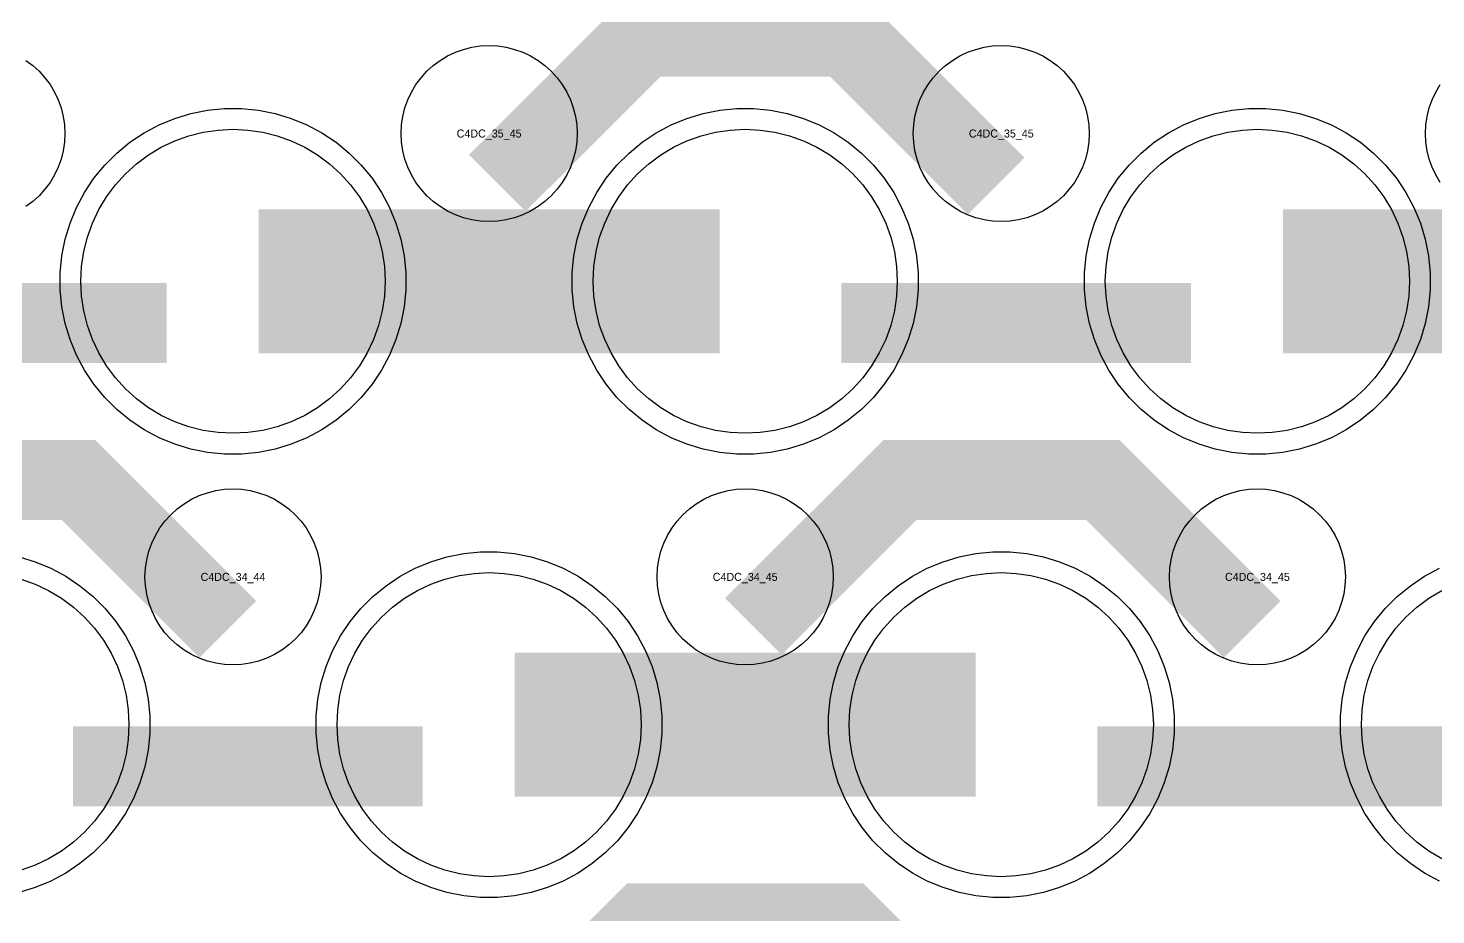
# Model space of a CAD drawing. Extents: x -11880 to 11880, y -14992 to 14992.
# Drawn here: x 2256 to 2695.8, y -10187.8 to -9910.7 of the extents above; entities that cross this region are included whole.
import ezdxf
from ezdxf.enums import TextEntityAlignment as Align

# ---------------------------------------------------------------- set-up
doc = ezdxf.new("R2010")
doc.units = 0
doc.header["$MEASUREMENT"] = 0
for name, color, linetype in [('GDS_775_DT_237', 138, 'CONTINUOUS'), ('RDL1_FS', 34, 'CONTINUOUS'), ('RDL_BS', 160, 'CONTINUOUS')]:
    doc.layers.add(name, color=color, linetype=linetype)

msp = doc.modelspace()

# ---------------------------------------------------------------- linework, layer by layer
at = {"layer": 'RDL1_FS'}
for points in [[(2320, -10037.329), (2315.343, -10037.1), (2310.732, -10036.416), (2306.209, -10035.284), (2301.819, -10033.712), (2297.605, -10031.72), (2293.605, -10029.322), (2289.86, -10026.544), (2286.406, -10023.414), (2283.276, -10019.96), (2280.498, -10016.215), (2278.1, -10012.215), (2276.108, -10008.001), (2274.536, -10003.611), (2273.404, -9999.088), (2272.72, -9994.477), (2272.491, -9989.82), (2272.72, -9985.163), (2273.404, -9980.552), (2274.536, -9976.029), (2276.108, -9971.639), (2278.1, -9967.425), (2280.498, -9963.425), (2283.276, -9959.68), (2286.406, -9956.226), (2289.86, -9953.096), (2293.605, -9950.318), (2297.605, -9947.92), (2301.819, -9945.928), (2306.209, -9944.356), (2310.732, -9943.224), (2315.343, -9942.54), (2320, -9942.311), (2324.657, -9942.54), (2329.268, -9943.224), (2333.791, -9944.356), (2338.181, -9945.928), (2342.395, -9947.92), (2346.395, -9950.318), (2350.14, -9953.096), (2353.594, -9956.226), (2356.724, -9959.68), (2359.502, -9963.425), (2361.9, -9967.425), (2363.892, -9971.639), (2365.464, -9976.029), (2366.596, -9980.552), (2367.28, -9985.163), (2367.509, -9989.82), (2367.28, -9994.477), (2366.596, -9999.088), (2365.464, -10003.611), (2363.892, -10008.001), (2361.9, -10012.215), (2359.502, -10016.215), (2356.724, -10019.96), (2353.594, -10023.414), (2350.14, -10026.544), (2346.395, -10029.322), (2342.395, -10031.72), (2338.181, -10033.712), (2333.791, -10035.284), (2329.268, -10036.416), (2324.657, -10037.1)], [(2480, -10037.329), (2475.343, -10037.1), (2470.732, -10036.416), (2466.209, -10035.284), (2461.819, -10033.712), (2457.605, -10031.72), (2453.605, -10029.322), (2449.86, -10026.544), (2446.406, -10023.414), (2443.276, -10019.96), (2440.498, -10016.215), (2438.1, -10012.215), (2436.108, -10008.001), (2434.536, -10003.611), (2433.404, -9999.088), (2432.72, -9994.477), (2432.491, -9989.82), (2432.72, -9985.163), (2433.404, -9980.552), (2434.536, -9976.029), (2436.108, -9971.639), (2438.1, -9967.425), (2440.498, -9963.425), (2443.276, -9959.68), (2446.406, -9956.226), (2449.86, -9953.096), (2453.605, -9950.318), (2457.605, -9947.92), (2461.819, -9945.928), (2466.209, -9944.356), (2470.732, -9943.224), (2475.343, -9942.54), (2480, -9942.311), (2484.657, -9942.54), (2489.268, -9943.224), (2493.791, -9944.356), (2498.181, -9945.928), (2502.395, -9947.92), (2506.395, -9950.318), (2510.14, -9953.096), (2513.594, -9956.226), (2516.724, -9959.68), (2519.502, -9963.425), (2521.9, -9967.425), (2523.892, -9971.639), (2525.464, -9976.029), (2526.596, -9980.552), (2527.28, -9985.163), (2527.509, -9989.82), (2527.28, -9994.477), (2526.596, -9999.088), (2525.464, -10003.611), (2523.892, -10008.001), (2521.9, -10012.215), (2519.502, -10016.215), (2516.724, -10019.96), (2513.594, -10023.414), (2510.14, -10026.544), (2506.395, -10029.322), (2502.395, -10031.72), (2498.181, -10033.712), (2493.791, -10035.284), (2489.268, -10036.416), (2484.657, -10037.1)], [(2640, -10037.329), (2635.343, -10037.1), (2630.732, -10036.416), (2626.209, -10035.284), (2621.819, -10033.712), (2617.605, -10031.72), (2613.605, -10029.322), (2609.86, -10026.544), (2606.406, -10023.414), (2603.276, -10019.96), (2600.498, -10016.215), (2598.1, -10012.215), (2596.108, -10008.001), (2594.536, -10003.611), (2593.404, -9999.088), (2592.72, -9994.477), (2592.491, -9989.82), (2592.72, -9985.163), (2593.404, -9980.552), (2594.536, -9976.029), (2596.108, -9971.639), (2598.1, -9967.425), (2600.498, -9963.425), (2603.276, -9959.68), (2606.406, -9956.226), (2609.86, -9953.096), (2613.605, -9950.318), (2617.605, -9947.92), (2621.819, -9945.928), (2626.209, -9944.356), (2630.732, -9943.224), (2635.343, -9942.54), (2640, -9942.311), (2644.657, -9942.54), (2649.268, -9943.224), (2653.791, -9944.356), (2658.181, -9945.928), (2662.395, -9947.92), (2666.395, -9950.318), (2670.14, -9953.096), (2673.594, -9956.226), (2676.724, -9959.68), (2679.502, -9963.425), (2681.9, -9967.425), (2683.892, -9971.639), (2685.464, -9976.029), (2686.596, -9980.552), (2687.28, -9985.163), (2687.509, -9989.82), (2687.28, -9994.477), (2686.596, -9999.088), (2685.464, -10003.611), (2683.892, -10008.001), (2681.9, -10012.215), (2679.502, -10016.215), (2676.724, -10019.96), (2673.594, -10023.414), (2670.14, -10026.544), (2666.395, -10029.322), (2662.395, -10031.72), (2658.181, -10033.712), (2653.791, -10035.284), (2649.268, -10036.416), (2644.657, -10037.1)]]:
    msp.add_lwpolyline(points, close=True, dxfattribs=at)
for points in [[(2328.002, -9989.82, 45, 45, 0), (2400.002, -9989.82, 45, 45, 0)], [(2400.002, -9989.82, 45, 45, 0), (2472.002, -9989.82, 45, 45, 0)], [(2648.002, -9989.82, 45, 45, 0), (2720.002, -9989.82, 45, 45, 0)]]:
    msp.add_lwpolyline(points, format="xyseb", dxfattribs=at)
at = {"layer": 'RDL1_FS', "color": 241, "true_color": 0xf7abae}
for points in [[(2253.791, -10082.921), (2258.181, -10084.493), (2262.395, -10086.485), (2266.395, -10088.883), (2270.14, -10091.661), (2273.594, -10094.791), (2276.724, -10098.245), (2279.502, -10101.99), (2281.9, -10105.99), (2283.892, -10110.204), (2285.464, -10114.594), (2286.596, -10119.117), (2287.28, -10123.728), (2287.509, -10128.385), (2287.28, -10133.042), (2286.596, -10137.653), (2285.464, -10142.176), (2283.892, -10146.566), (2281.9, -10150.78), (2279.502, -10154.78), (2276.724, -10158.525), (2273.594, -10161.979), (2270.14, -10165.109), (2266.395, -10167.887), (2262.395, -10170.285), (2258.181, -10172.277), (2253.791, -10173.849)], [(2697.605, -10170.285), (2693.605, -10167.887), (2689.86, -10165.109), (2686.406, -10161.979), (2683.276, -10158.525), (2680.498, -10154.78), (2678.1, -10150.78), (2676.108, -10146.566), (2674.536, -10142.176), (2673.404, -10137.653), (2672.72, -10133.042), (2672.491, -10128.385), (2672.72, -10123.728), (2673.404, -10119.117), (2674.536, -10114.594), (2676.108, -10110.204), (2678.1, -10105.99), (2680.498, -10101.99), (2683.276, -10098.245), (2686.406, -10094.791), (2689.86, -10091.661), (2693.605, -10088.883), (2697.605, -10086.485)]]:
    msp.add_lwpolyline(points, dxfattribs=at)
for points in [[(2400, -10175.894), (2395.343, -10175.665), (2390.732, -10174.981), (2386.209, -10173.849), (2381.819, -10172.277), (2377.605, -10170.285), (2373.605, -10167.887), (2369.86, -10165.109), (2366.406, -10161.979), (2363.276, -10158.525), (2360.498, -10154.78), (2358.1, -10150.78), (2356.108, -10146.566), (2354.536, -10142.176), (2353.404, -10137.653), (2352.72, -10133.042), (2352.491, -10128.385), (2352.72, -10123.728), (2353.404, -10119.117), (2354.536, -10114.594), (2356.108, -10110.204), (2358.1, -10105.99), (2360.498, -10101.99), (2363.276, -10098.245), (2366.406, -10094.791), (2369.86, -10091.661), (2373.605, -10088.883), (2377.605, -10086.485), (2381.819, -10084.493), (2386.209, -10082.921), (2390.732, -10081.789), (2395.343, -10081.105), (2400, -10080.876), (2404.657, -10081.105), (2409.268, -10081.789), (2413.791, -10082.921), (2418.181, -10084.493), (2422.395, -10086.485), (2426.395, -10088.883), (2430.14, -10091.661), (2433.594, -10094.791), (2436.724, -10098.245), (2439.502, -10101.99), (2441.9, -10105.99), (2443.892, -10110.204), (2445.464, -10114.594), (2446.596, -10119.117), (2447.28, -10123.728), (2447.509, -10128.385), (2447.28, -10133.042), (2446.596, -10137.653), (2445.464, -10142.176), (2443.892, -10146.566), (2441.9, -10150.78), (2439.502, -10154.78), (2436.724, -10158.525), (2433.594, -10161.979), (2430.14, -10165.109), (2426.395, -10167.887), (2422.395, -10170.285), (2418.181, -10172.277), (2413.791, -10173.849), (2409.268, -10174.981), (2404.657, -10175.665)], [(2560, -10175.894), (2555.343, -10175.665), (2550.732, -10174.981), (2546.209, -10173.849), (2541.819, -10172.277), (2537.605, -10170.285), (2533.605, -10167.887), (2529.86, -10165.109), (2526.406, -10161.979), (2523.276, -10158.525), (2520.498, -10154.78), (2518.1, -10150.78), (2516.108, -10146.566), (2514.536, -10142.176), (2513.404, -10137.653), (2512.72, -10133.042), (2512.491, -10128.385), (2512.72, -10123.728), (2513.404, -10119.117), (2514.536, -10114.594), (2516.108, -10110.204), (2518.1, -10105.99), (2520.498, -10101.99), (2523.276, -10098.245), (2526.406, -10094.791), (2529.86, -10091.661), (2533.605, -10088.883), (2537.605, -10086.485), (2541.819, -10084.493), (2546.209, -10082.921), (2550.732, -10081.789), (2555.343, -10081.105), (2560, -10080.876), (2564.657, -10081.105), (2569.268, -10081.789), (2573.791, -10082.921), (2578.181, -10084.493), (2582.395, -10086.485), (2586.395, -10088.883), (2590.14, -10091.661), (2593.594, -10094.791), (2596.724, -10098.245), (2599.502, -10101.99), (2601.9, -10105.99), (2603.892, -10110.204), (2605.464, -10114.594), (2606.596, -10119.117), (2607.28, -10123.728), (2607.509, -10128.385), (2607.28, -10133.042), (2606.596, -10137.653), (2605.464, -10142.176), (2603.892, -10146.566), (2601.9, -10150.78), (2599.502, -10154.78), (2596.724, -10158.525), (2593.594, -10161.979), (2590.14, -10165.109), (2586.395, -10167.887), (2582.395, -10170.285), (2578.181, -10172.277), (2573.791, -10173.849), (2569.268, -10174.981), (2564.657, -10175.665)]]:
    msp.add_lwpolyline(points, close=True, dxfattribs=at)
for points in [[(2408.002, -10128.385, 45, 45, 0), (2480.002, -10128.385, 45, 45, 0)], [(2480.002, -10128.385, 45, 45, 0), (2552.002, -10128.385, 45, 45, 0)]]:
    msp.add_lwpolyline(points, format="xyseb", dxfattribs=at)
at = {"layer": 'RDL_BS'}
for points in [[(2402.562, -9959.134, 25, 25, 0), (2448.377, -9913.319, 25, 25, 0), (2481.93, -9913.319, 25, 25, 0)], [(2558.401, -9960.033, 25, 25, 0), (2511.687, -9913.319, 25, 25, 0), (2481.929, -9913.319, 25, 25, 0)], [(2190.016, -10002.833, 25, 25, 0), (2299.281, -10002.833, 25, 25, 0)], [(2510.016, -10002.833, 25, 25, 0), (2619.281, -10002.833, 25, 25, 0)], [(2318.401, -10098.598, 25, 25, 0), (2271.687, -10051.884, 25, 25, 0), (2241.929, -10051.884, 25, 25, 0)], [(2482.562, -10097.699, 25, 25, 0), (2528.377, -10051.884, 25, 25, 0), (2561.93, -10051.884, 25, 25, 0)], [(2638.401, -10098.598, 25, 25, 0), (2591.687, -10051.884, 25, 25, 0), (2561.929, -10051.884, 25, 25, 0)], [(2402.562, -10236.264, 25, 25, 0), (2448.377, -10190.449, 25, 25, 0), (2481.93, -10190.449, 25, 25, 0)], [(2558.401, -10237.163, 25, 25, 0), (2511.687, -10190.449, 25, 25, 0), (2481.929, -10190.449, 25, 25, 0)]]:
    msp.add_lwpolyline(points, format="xyseb", dxfattribs=at)
for points in [[(2400, -9971.126), (2397.307, -9970.994), (2394.635, -9970.598), (2392.016, -9969.941), (2389.481, -9969.034), (2387.044, -9967.882), (2384.72, -9966.489), (2382.557, -9964.886), (2380.558, -9963.074), (2378.746, -9961.075), (2377.143, -9958.912), (2375.75, -9956.588), (2374.598, -9954.151), (2373.691, -9951.616), (2373.034, -9948.997), (2372.638, -9946.325), (2372.506, -9943.632), (2372.638, -9940.939), (2373.034, -9938.267), (2373.691, -9935.648), (2374.598, -9933.113), (2375.75, -9930.676), (2377.143, -9928.352), (2378.746, -9926.189), (2380.558, -9924.19), (2382.557, -9922.378), (2384.72, -9920.775), (2387.044, -9919.382), (2389.481, -9918.23), (2392.016, -9917.323), (2394.635, -9916.666), (2397.307, -9916.27), (2400, -9916.138), (2402.693, -9916.27), (2405.365, -9916.666), (2407.984, -9917.323), (2410.519, -9918.23), (2412.956, -9919.382), (2415.28, -9920.775), (2417.443, -9922.378), (2419.442, -9924.19), (2421.254, -9926.189), (2422.857, -9928.352), (2424.25, -9930.676), (2425.402, -9933.113), (2426.309, -9935.648), (2426.966, -9938.267), (2427.362, -9940.939), (2427.494, -9943.632), (2427.362, -9946.325), (2426.966, -9948.997), (2426.309, -9951.616), (2425.402, -9954.151), (2424.25, -9956.588), (2422.857, -9958.912), (2421.254, -9961.075), (2419.442, -9963.074), (2417.443, -9964.886), (2415.28, -9966.489), (2412.956, -9967.882), (2410.519, -9969.034), (2407.984, -9969.941), (2405.365, -9970.598), (2402.693, -9970.994)], [(2560, -9971.126), (2557.307, -9970.994), (2554.635, -9970.598), (2552.016, -9969.941), (2549.481, -9969.034), (2547.044, -9967.882), (2544.72, -9966.489), (2542.557, -9964.886), (2540.558, -9963.074), (2538.746, -9961.075), (2537.143, -9958.912), (2535.75, -9956.588), (2534.598, -9954.151), (2533.691, -9951.616), (2533.034, -9948.997), (2532.638, -9946.325), (2532.506, -9943.632), (2532.638, -9940.939), (2533.034, -9938.267), (2533.691, -9935.648), (2534.598, -9933.113), (2535.75, -9930.676), (2537.143, -9928.352), (2538.746, -9926.189), (2540.558, -9924.19), (2542.557, -9922.378), (2544.72, -9920.775), (2547.044, -9919.382), (2549.481, -9918.23), (2552.016, -9917.323), (2554.635, -9916.666), (2557.307, -9916.27), (2560, -9916.138), (2562.693, -9916.27), (2565.365, -9916.666), (2567.984, -9917.323), (2570.519, -9918.23), (2572.956, -9919.382), (2575.28, -9920.775), (2577.443, -9922.378), (2579.442, -9924.19), (2581.254, -9926.189), (2582.857, -9928.352), (2584.25, -9930.676), (2585.402, -9933.113), (2586.309, -9935.648), (2586.966, -9938.267), (2587.362, -9940.939), (2587.494, -9943.632), (2587.362, -9946.325), (2586.966, -9948.997), (2586.309, -9951.616), (2585.402, -9954.151), (2584.25, -9956.588), (2582.857, -9958.912), (2581.254, -9961.075), (2579.442, -9963.074), (2577.443, -9964.886), (2575.28, -9966.489), (2572.956, -9967.882), (2570.519, -9969.034), (2567.984, -9969.941), (2565.365, -9970.598), (2562.693, -9970.994)], [(2317.356, -10043.82), (2312.062, -10043.303), (2306.835, -10042.257), (2301.795, -10040.726), (2296.885, -10038.695), (2292.223, -10036.203), (2287.809, -10033.256), (2283.708, -10029.894), (2279.926, -10026.112), (2276.564, -10022.011), (2273.617, -10017.597), (2271.125, -10012.935), (2269.094, -10008.025), (2267.563, -10002.985), (2266.517, -9997.758), (2266, -9992.464), (2266, -9987.176), (2266.517, -9981.882), (2267.563, -9976.655), (2269.094, -9971.615), (2271.125, -9966.705), (2273.617, -9962.043), (2276.564, -9957.629), (2279.926, -9953.528), (2283.708, -9949.746), (2287.809, -9946.384), (2292.223, -9943.437), (2296.885, -9940.945), (2301.795, -9938.914), (2306.835, -9937.383), (2312.062, -9936.337), (2317.356, -9935.82), (2322.644, -9935.82), (2327.938, -9936.337), (2333.165, -9937.383), (2338.205, -9938.914), (2343.115, -9940.945), (2347.777, -9943.437), (2352.191, -9946.384), (2356.292, -9949.746), (2360.074, -9953.528), (2363.436, -9957.629), (2366.383, -9962.043), (2368.875, -9966.705), (2370.906, -9971.615), (2372.437, -9976.655), (2373.483, -9981.882), (2374, -9987.176), (2374, -9992.464), (2373.483, -9997.758), (2372.437, -10002.985), (2370.906, -10008.025), (2368.875, -10012.935), (2366.383, -10017.597), (2363.436, -10022.011), (2360.074, -10026.112), (2356.292, -10029.894), (2352.191, -10033.256), (2347.777, -10036.203), (2343.115, -10038.695), (2338.205, -10040.726), (2333.165, -10042.257), (2327.938, -10043.303), (2322.644, -10043.82)], [(2477.356, -10043.82), (2472.062, -10043.303), (2466.835, -10042.257), (2461.795, -10040.726), (2456.885, -10038.695), (2452.223, -10036.203), (2447.809, -10033.256), (2443.708, -10029.894), (2439.926, -10026.112), (2436.564, -10022.011), (2433.617, -10017.597), (2431.125, -10012.935), (2429.094, -10008.025), (2427.563, -10002.985), (2426.517, -9997.758), (2426, -9992.464), (2426, -9987.176), (2426.517, -9981.882), (2427.563, -9976.655), (2429.094, -9971.615), (2431.125, -9966.705), (2433.617, -9962.043), (2436.564, -9957.629), (2439.926, -9953.528), (2443.708, -9949.746), (2447.809, -9946.384), (2452.223, -9943.437), (2456.885, -9940.945), (2461.795, -9938.914), (2466.835, -9937.383), (2472.062, -9936.337), (2477.356, -9935.82), (2482.644, -9935.82), (2487.938, -9936.337), (2493.165, -9937.383), (2498.205, -9938.914), (2503.115, -9940.945), (2507.777, -9943.437), (2512.191, -9946.384), (2516.292, -9949.746), (2520.074, -9953.528), (2523.436, -9957.629), (2526.383, -9962.043), (2528.875, -9966.705), (2530.906, -9971.615), (2532.437, -9976.655), (2533.483, -9981.882), (2534, -9987.176), (2534, -9992.464), (2533.483, -9997.758), (2532.437, -10002.985), (2530.906, -10008.025), (2528.875, -10012.935), (2526.383, -10017.597), (2523.436, -10022.011), (2520.074, -10026.112), (2516.292, -10029.894), (2512.191, -10033.256), (2507.777, -10036.203), (2503.115, -10038.695), (2498.205, -10040.726), (2493.165, -10042.257), (2487.938, -10043.303), (2482.644, -10043.82)], [(2637.356, -10043.82), (2632.062, -10043.303), (2626.835, -10042.257), (2621.795, -10040.726), (2616.885, -10038.695), (2612.223, -10036.203), (2607.809, -10033.256), (2603.708, -10029.894), (2599.926, -10026.112), (2596.564, -10022.011), (2593.617, -10017.597), (2591.125, -10012.935), (2589.094, -10008.025), (2587.563, -10002.985), (2586.517, -9997.758), (2586, -9992.464), (2586, -9987.176), (2586.517, -9981.882), (2587.563, -9976.655), (2589.094, -9971.615), (2591.125, -9966.705), (2593.617, -9962.043), (2596.564, -9957.629), (2599.926, -9953.528), (2603.708, -9949.746), (2607.809, -9946.384), (2612.223, -9943.437), (2616.885, -9940.945), (2621.795, -9938.914), (2626.835, -9937.383), (2632.062, -9936.337), (2637.356, -9935.82), (2642.644, -9935.82), (2647.938, -9936.337), (2653.165, -9937.383), (2658.205, -9938.914), (2663.115, -9940.945), (2667.777, -9943.437), (2672.191, -9946.384), (2676.292, -9949.746), (2680.074, -9953.528), (2683.436, -9957.629), (2686.383, -9962.043), (2688.875, -9966.705), (2690.906, -9971.615), (2692.437, -9976.655), (2693.483, -9981.882), (2694, -9987.176), (2694, -9992.464), (2693.483, -9997.758), (2692.437, -10002.985), (2690.906, -10008.025), (2688.875, -10012.935), (2686.383, -10017.597), (2683.436, -10022.011), (2680.074, -10026.112), (2676.292, -10029.894), (2672.191, -10033.256), (2667.777, -10036.203), (2663.115, -10038.695), (2658.205, -10040.726), (2653.165, -10042.257), (2647.938, -10043.303), (2642.644, -10043.82)], [(2320, -10109.691), (2317.307, -10109.559), (2314.635, -10109.163), (2312.016, -10108.506), (2309.481, -10107.599), (2307.044, -10106.447), (2304.72, -10105.054), (2302.557, -10103.451), (2300.558, -10101.639), (2298.746, -10099.64), (2297.143, -10097.477), (2295.75, -10095.153), (2294.598, -10092.716), (2293.691, -10090.181), (2293.034, -10087.562), (2292.638, -10084.89), (2292.506, -10082.197), (2292.638, -10079.504), (2293.034, -10076.832), (2293.691, -10074.213), (2294.598, -10071.678), (2295.75, -10069.241), (2297.143, -10066.917), (2298.746, -10064.754), (2300.558, -10062.755), (2302.557, -10060.943), (2304.72, -10059.34), (2307.044, -10057.947), (2309.481, -10056.795), (2312.016, -10055.888), (2314.635, -10055.231), (2317.307, -10054.835), (2320, -10054.703), (2322.693, -10054.835), (2325.365, -10055.231), (2327.984, -10055.888), (2330.519, -10056.795), (2332.956, -10057.947), (2335.28, -10059.34), (2337.443, -10060.943), (2339.442, -10062.755), (2341.254, -10064.754), (2342.857, -10066.917), (2344.25, -10069.241), (2345.402, -10071.678), (2346.309, -10074.213), (2346.966, -10076.832), (2347.362, -10079.504), (2347.494, -10082.197), (2347.362, -10084.89), (2346.966, -10087.562), (2346.309, -10090.181), (2345.402, -10092.716), (2344.25, -10095.153), (2342.857, -10097.477), (2341.254, -10099.64), (2339.442, -10101.639), (2337.443, -10103.451), (2335.28, -10105.054), (2332.956, -10106.447), (2330.519, -10107.599), (2327.984, -10108.506), (2325.365, -10109.163), (2322.693, -10109.559)], [(2480, -10109.691), (2477.307, -10109.559), (2474.635, -10109.163), (2472.016, -10108.506), (2469.481, -10107.599), (2467.044, -10106.447), (2464.72, -10105.054), (2462.557, -10103.451), (2460.558, -10101.639), (2458.746, -10099.64), (2457.143, -10097.477), (2455.75, -10095.153), (2454.598, -10092.716), (2453.691, -10090.181), (2453.034, -10087.562), (2452.638, -10084.89), (2452.506, -10082.197), (2452.638, -10079.504), (2453.034, -10076.832), (2453.691, -10074.213), (2454.598, -10071.678), (2455.75, -10069.241), (2457.143, -10066.917), (2458.746, -10064.754), (2460.558, -10062.755), (2462.557, -10060.943), (2464.72, -10059.34), (2467.044, -10057.947), (2469.481, -10056.795), (2472.016, -10055.888), (2474.635, -10055.231), (2477.307, -10054.835), (2480, -10054.703), (2482.693, -10054.835), (2485.365, -10055.231), (2487.984, -10055.888), (2490.519, -10056.795), (2492.956, -10057.947), (2495.28, -10059.34), (2497.443, -10060.943), (2499.442, -10062.755), (2501.254, -10064.754), (2502.857, -10066.917), (2504.25, -10069.241), (2505.402, -10071.678), (2506.309, -10074.213), (2506.966, -10076.832), (2507.362, -10079.504), (2507.494, -10082.197), (2507.362, -10084.89), (2506.966, -10087.562), (2506.309, -10090.181), (2505.402, -10092.716), (2504.25, -10095.153), (2502.857, -10097.477), (2501.254, -10099.64), (2499.442, -10101.639), (2497.443, -10103.451), (2495.28, -10105.054), (2492.956, -10106.447), (2490.519, -10107.599), (2487.984, -10108.506), (2485.365, -10109.163), (2482.693, -10109.559)], [(2640, -10109.691), (2637.307, -10109.559), (2634.635, -10109.163), (2632.016, -10108.506), (2629.481, -10107.599), (2627.044, -10106.447), (2624.72, -10105.054), (2622.557, -10103.451), (2620.558, -10101.639), (2618.746, -10099.64), (2617.143, -10097.477), (2615.75, -10095.153), (2614.598, -10092.716), (2613.691, -10090.181), (2613.034, -10087.562), (2612.638, -10084.89), (2612.506, -10082.197), (2612.638, -10079.504), (2613.034, -10076.832), (2613.691, -10074.213), (2614.598, -10071.678), (2615.75, -10069.241), (2617.143, -10066.917), (2618.746, -10064.754), (2620.558, -10062.755), (2622.557, -10060.943), (2624.72, -10059.34), (2627.044, -10057.947), (2629.481, -10056.795), (2632.016, -10055.888), (2634.635, -10055.231), (2637.307, -10054.835), (2640, -10054.703), (2642.693, -10054.835), (2645.365, -10055.231), (2647.984, -10055.888), (2650.519, -10056.795), (2652.956, -10057.947), (2655.28, -10059.34), (2657.443, -10060.943), (2659.442, -10062.755), (2661.254, -10064.754), (2662.857, -10066.917), (2664.25, -10069.241), (2665.402, -10071.678), (2666.309, -10074.213), (2666.966, -10076.832), (2667.362, -10079.504), (2667.494, -10082.197), (2667.362, -10084.89), (2666.966, -10087.562), (2666.309, -10090.181), (2665.402, -10092.716), (2664.25, -10095.153), (2662.857, -10097.477), (2661.254, -10099.64), (2659.442, -10101.639), (2657.443, -10103.451), (2655.28, -10105.054), (2652.956, -10106.447), (2650.519, -10107.599), (2647.984, -10108.506), (2645.365, -10109.163), (2642.693, -10109.559)]]:
    msp.add_lwpolyline(points, close=True, dxfattribs=at)
for points in [[(2255.28, -9920.775), (2257.443, -9922.378), (2259.442, -9924.19), (2261.254, -9926.189), (2262.857, -9928.352), (2264.25, -9930.676), (2265.402, -9933.113), (2266.309, -9935.648), (2266.966, -9938.267), (2267.362, -9940.939), (2267.494, -9943.632), (2267.362, -9946.325), (2266.966, -9948.997), (2266.309, -9951.616), (2265.402, -9954.151), (2264.25, -9956.588), (2262.857, -9958.912), (2261.254, -9961.075), (2259.442, -9963.074), (2257.443, -9964.886), (2255.28, -9966.489)], [(2697.143, -9958.912), (2695.75, -9956.588), (2694.598, -9954.151), (2693.691, -9951.616), (2693.034, -9948.997), (2692.638, -9946.325), (2692.506, -9943.632), (2692.638, -9940.939), (2693.034, -9938.267), (2693.691, -9935.648), (2694.598, -9933.113), (2695.75, -9930.676), (2697.143, -9928.352)]]:
    msp.add_lwpolyline(points, dxfattribs=at)
at = {"layer": 'RDL_BS', "color": 241, "true_color": 0xf7abae}
for points in [[(2397.356, -10182.385), (2392.062, -10181.868), (2386.835, -10180.822), (2381.795, -10179.291), (2376.885, -10177.26), (2372.223, -10174.768), (2367.809, -10171.821), (2363.708, -10168.459), (2359.926, -10164.677), (2356.564, -10160.576), (2353.617, -10156.162), (2351.125, -10151.5), (2349.094, -10146.59), (2347.563, -10141.55), (2346.517, -10136.323), (2346, -10131.029), (2346, -10125.741), (2346.517, -10120.447), (2347.563, -10115.22), (2349.094, -10110.18), (2351.125, -10105.27), (2353.617, -10100.608), (2356.564, -10096.194), (2359.926, -10092.093), (2363.708, -10088.311), (2367.809, -10084.949), (2372.223, -10082.002), (2376.885, -10079.51), (2381.795, -10077.479), (2386.835, -10075.948), (2392.062, -10074.902), (2397.356, -10074.385), (2402.644, -10074.385), (2407.938, -10074.902), (2413.165, -10075.948), (2418.205, -10077.479), (2423.115, -10079.51), (2427.777, -10082.002), (2432.191, -10084.949), (2436.292, -10088.311), (2440.074, -10092.093), (2443.436, -10096.194), (2446.383, -10100.608), (2448.875, -10105.27), (2450.906, -10110.18), (2452.437, -10115.22), (2453.483, -10120.447), (2454, -10125.741), (2454, -10131.029), (2453.483, -10136.323), (2452.437, -10141.55), (2450.906, -10146.59), (2448.875, -10151.5), (2446.383, -10156.162), (2443.436, -10160.576), (2440.074, -10164.677), (2436.292, -10168.459), (2432.191, -10171.821), (2427.777, -10174.768), (2423.115, -10177.26), (2418.205, -10179.291), (2413.165, -10180.822), (2407.938, -10181.868), (2402.644, -10182.385)], [(2557.356, -10182.385), (2552.062, -10181.868), (2546.835, -10180.822), (2541.795, -10179.291), (2536.885, -10177.26), (2532.223, -10174.768), (2527.809, -10171.821), (2523.708, -10168.459), (2519.926, -10164.677), (2516.564, -10160.576), (2513.617, -10156.162), (2511.125, -10151.5), (2509.094, -10146.59), (2507.563, -10141.55), (2506.517, -10136.323), (2506, -10131.029), (2506, -10125.741), (2506.517, -10120.447), (2507.563, -10115.22), (2509.094, -10110.18), (2511.125, -10105.27), (2513.617, -10100.608), (2516.564, -10096.194), (2519.926, -10092.093), (2523.708, -10088.311), (2527.809, -10084.949), (2532.223, -10082.002), (2536.885, -10079.51), (2541.795, -10077.479), (2546.835, -10075.948), (2552.062, -10074.902), (2557.356, -10074.385), (2562.644, -10074.385), (2567.938, -10074.902), (2573.165, -10075.948), (2578.205, -10077.479), (2583.115, -10079.51), (2587.777, -10082.002), (2592.191, -10084.949), (2596.292, -10088.311), (2600.074, -10092.093), (2603.436, -10096.194), (2606.383, -10100.608), (2608.875, -10105.27), (2610.906, -10110.18), (2612.437, -10115.22), (2613.483, -10120.447), (2614, -10125.741), (2614, -10131.029), (2613.483, -10136.323), (2612.437, -10141.55), (2610.906, -10146.59), (2608.875, -10151.5), (2606.383, -10156.162), (2603.436, -10160.576), (2600.074, -10164.677), (2596.292, -10168.459), (2592.191, -10171.821), (2587.777, -10174.768), (2583.115, -10177.26), (2578.205, -10179.291), (2573.165, -10180.822), (2567.938, -10181.868), (2562.644, -10182.385)]]:
    msp.add_lwpolyline(points, close=True, dxfattribs=at)
for points in [[(2253.165, -10075.948), (2258.205, -10077.479), (2263.115, -10079.51), (2267.777, -10082.002), (2272.191, -10084.949), (2276.292, -10088.311), (2280.074, -10092.093), (2283.436, -10096.194), (2286.383, -10100.608), (2288.875, -10105.27), (2290.906, -10110.18), (2292.437, -10115.22), (2293.483, -10120.447), (2294, -10125.741), (2294, -10131.029), (2293.483, -10136.323), (2292.437, -10141.55), (2290.906, -10146.59), (2288.875, -10151.5), (2286.383, -10156.162), (2283.436, -10160.576), (2280.074, -10164.677), (2276.292, -10168.459), (2272.191, -10171.821), (2267.777, -10174.768), (2263.115, -10177.26), (2258.205, -10179.291), (2253.165, -10180.822)], [(2696.885, -10177.26), (2692.223, -10174.768), (2687.809, -10171.821), (2683.708, -10168.459), (2679.926, -10164.677), (2676.564, -10160.576), (2673.617, -10156.162), (2671.125, -10151.5), (2669.094, -10146.59), (2667.563, -10141.55), (2666.517, -10136.323), (2666, -10131.029), (2666, -10125.741), (2666.517, -10120.447), (2667.563, -10115.22), (2669.094, -10110.18), (2671.125, -10105.27), (2673.617, -10100.608), (2676.564, -10096.194), (2679.926, -10092.093), (2683.708, -10088.311), (2687.809, -10084.949), (2692.223, -10082.002), (2696.885, -10079.51)]]:
    msp.add_lwpolyline(points, dxfattribs=at)
for points in [[(2270.016, -10141.398, 25, 25, 0), (2379.281, -10141.398, 25, 25, 0)], [(2590.016, -10141.398, 25, 25, 0), (2699.281, -10141.398, 25, 25, 0)]]:
    msp.add_lwpolyline(points, format="xyseb", dxfattribs=at)

# ---------------------------------------------------------------- texts
at = {"layer": 'GDS_775_DT_237'}
for s, p in [('C4DC_35_45', (2400, -9943.632)), ('C4DC_35_45', (2400, -9943.632)), ('C4DC_35_45', (2560, -9943.632)), ('C4DC_35_45', (2560, -9943.632)), ('C4DC_34_44', (2320, -10082.197)), ('C4DC_34_44', (2320, -10082.197)), ('C4DC_34_45', (2480, -10082.197)), ('C4DC_34_45', (2480, -10082.197)), ('C4DC_34_45', (2640, -10082.197)), ('C4DC_34_45', (2640, -10082.197))]:
    msp.add_text(s, height=2.5, dxfattribs=at).set_placement(p, align=Align.MIDDLE_CENTER)

doc.saveas('drawing.dxf')
